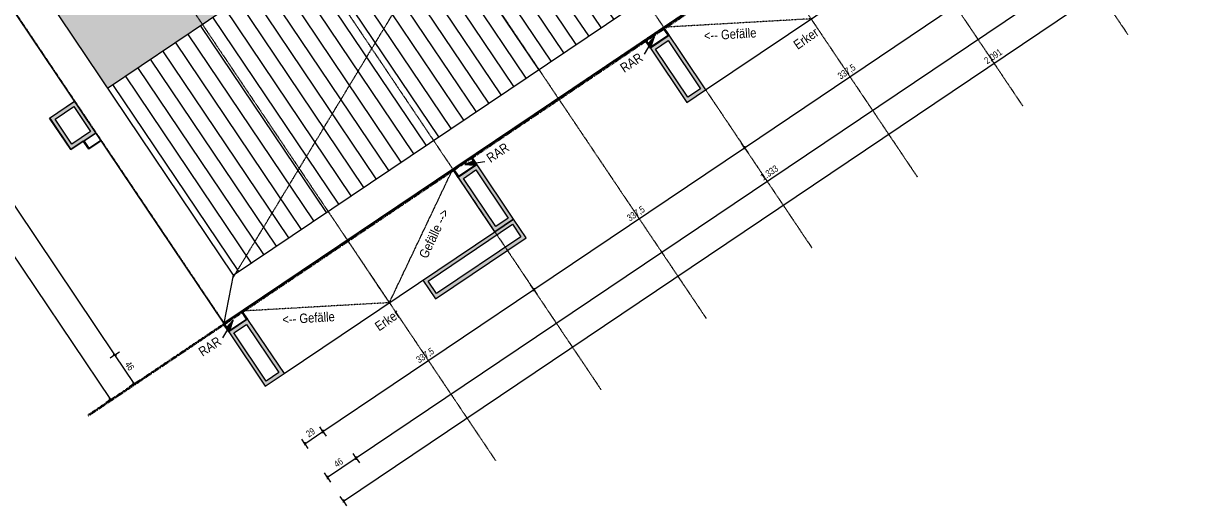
# Model space of a CAD drawing. Header units: centimetres. Extents: x -4512 to 25286, y -2765 to 13485.
# Drawn here: x 18703 to 20246, y 7772 to 8412 of the extents above; entities that cross this region are included whole.
import ezdxf

# ---------------------------------------------------------------- set-up
doc = ezdxf.new("R2010")
doc.units = ezdxf.units.CM
for name, pattern in [('_Referenzebene_', [0.6, 0.4, -0.1, 0, -0.1]), ('DB_Strichpunkt', [0.28, 0.15, -0.065, 0, -0.065]), ('Grundgrenze', [0.9, 0.4, -0.1, 0.1, -0.1, 0.1, -0.1]), ('Verdeckt 0_5', [0.10584, 0.05292, -0.05292])]:
    doc.linetypes.add(name, pattern=pattern)
for name, color, linetype, lineweight in [('A-ANNO-DIMS', 7, 'Continuous', 5), ('A-ANNO-DIMS-50', 7, 'Continuous', 5), ('A-FLOR', 7, 'Continuous', 9), ('A-FLOR-PATT', 7, 'Continuous', 9), ('A-GENM', 7, 'Continuous', 9), ('A-WALL', 7, 'Continuous', 9), ('Q-SPCQ', 7, 'Continuous', 9), ('S-GRID', 7, 'Continuous', 5), ('Text', 7, 'Continuous', 5)]:
    doc.layers.add(name, color=color, linetype=linetype, lineweight=lineweight)
doc.layers.add('A-DETL', color=251, linetype='Continuous', lineweight=9, true_color=0x4f4f4f)
doc.layers.add('C-PROP-LINE', color=96, linetype='Grundgrenze', lineweight=25, true_color=0x008000)
doc.styles.add('Arial Unicode MS_3', font='ARIALUNI.ttf', dxfattribs={"width": 0.8, "height": 9})
doc.styles.add('Arial Unicode MS_4', font='ARIALUNI.ttf', dxfattribs={"width": 0.85, "height": 12.5})
doc.dimstyles.new('M_1_100', dxfattribs={"dimscale": 30.48, "dimtxt": 9.052604, "dimasz": 0.098425, "dimexe": 0.246063, "dimexo": 0.0625, "dimgap": 0.032808, "dimtad": 1, "dimdec": 1, "dimrnd": 0.5, "dimdsep": 46, "dimtxsty": 'Arial Unicode MS_3', "dimblk1": 'OBLIQUE', "dimblk2": 'OBLIQUE', "dimsah": 1, "dimcen": 0.09, "dimazin": 0, "dimtfac": 1, "dimtdec": 4, "dimtix": 1, "dimtmove": 0, "dimatfit": 3, "dimfxl": 0.246063, "dimfxlon": 1, "dimtvp": 1, "dimtolj": 1, "dimtzin": 0, "dimlwd": 13, "dimlwe": 13, "dimarcsym": 2})

# ---------------------------------------------------------------- blocks, each defined once
blk = doc.blocks.new('062_HNP_Attikaverblechung - 062_Attikaverblechung-14013506-DD - FOK AF 300')
at = {"layer": 'A-GENM', "lineweight": 5}
for p, q in [((0, 0), (1410.1, 0)), ((46, -46), (0, 0)), ((1364.1, -46), (1410.1, 0)), ((1364.1, -46), (46, -46))]:
    blk.add_line(p, q, dxfattribs=at)
blk = doc.blocks.new('062_HNP_Attikaverblechung - 062_Attikaverblechung-14013507-DD - FOK AF 300')
at = {"layer": 'A-GENM', "lineweight": 5}
for p, q in [((0, 0), (2091, 0)), ((2045, -46), (2091, 0)), ((2045, -46), (46, -46))]:
    blk.add_line(p, q, dxfattribs=at)
blk = doc.blocks.new('HNP_Pflanztog - Planztrog mit Boden-V29-DD - FOK AF 300')
at = {"layer": 'Q-SPCQ', "true_color": 0xcbcbcb}
h = blk.add_hatch(color=9, dxfattribs=at)
h.paths.add_polyline_path([(30, 0), (30, 145), (0, 145), (0, 0), (21.6, 0)])
h.paths.add_polyline_path([(25, 5), (5, 5), (5, 140), (25, 140), (25, 18.2)])
at = {"layer": 'Q-SPCQ', "lineweight": 5}
for p, q in [((0, 145), (0, 115)), ((30, 145), (0, 145)), ((5, 5), (5, 140)), ((5, 140), (25, 140)), ((25, 140), (25, 5)), ((30, 0), (30, 145)), ((0, 0), (30, 0)), ((25, 5), (5, 5))]:
    blk.add_line(p, q, dxfattribs=at)
blk = doc.blocks.new('HNP_Pflanztog - Planztrog mit Boden-V30-DD - FOK AF 300')
at = {"layer": 'Q-SPCQ', "true_color": 0xcbcbcb}
h = blk.add_hatch(color=9, dxfattribs=at)
h.paths.add_polyline_path([(0, 0), (30, 0), (30, 87), (0, 87), (0, 0)])
h.paths.add_polyline_path([(5, 5), (5, 82), (25, 82), (25, 5), (9.8, 5)])
at = {"layer": 'Q-SPCQ', "lineweight": 5}
for p, q in [((5, 5), (5, 82)), ((5, 82), (25, 82)), ((25, 82), (25, 5)), ((30, 0), (30, 87)), ((0, 0), (30, 0)), ((25, 5), (5, 5))]:
    blk.add_line(p, q, dxfattribs=at)
blk = doc.blocks.new('HNP_Pflanztog - Planztrog mit Boden-V31-DD - FOK AF 300')
at = {"layer": 'Q-SPCQ', "true_color": 0xcbcbcb}
h = blk.add_hatch(color=9, dxfattribs=at)
h.paths.add_polyline_path([(0, 0), (30, 0), (30, 87), (0, 87), (0, 8.4)])
h.paths.add_polyline_path([(5, 5), (5, 82), (25, 82), (25, 5), (22.6, 5)])
at = {"layer": 'Q-SPCQ', "lineweight": 5}
for p, q in [((0, 87), (0, 0)), ((5, 5), (5, 82)), ((5, 82), (25, 82)), ((25, 82), (25, 5)), ((0, 0), (30, 0)), ((25, 5), (5, 5))]:
    blk.add_line(p, q, dxfattribs=at)
blk = doc.blocks.new('HNP_Pflanztog - Planztrog mit Boden-V34-DD - FOK AF 300')
at = {"layer": 'Q-SPCQ', "true_color": 0xcbcbcb}
h = blk.add_hatch(color=9, dxfattribs=at)
h.paths.add_polyline_path([(0, 0), (30, 0), (30, 87), (0, 87), (0, 8.2)])
h.paths.add_polyline_path([(5, 5), (5, 82), (25, 82), (25, 5), (19.9, 5)])
at = {"layer": 'Q-SPCQ', "lineweight": 5}
for p, q in [((0, 87), (0, 0)), ((5, 5), (5, 82)), ((5, 82), (25, 82)), ((25, 82), (25, 5)), ((0, 0), (30, 0)), ((25, 5), (5, 5))]:
    blk.add_line(p, q, dxfattribs=at)
blk = doc.blocks.new('HNP_Pflanztog - Planztrog mit Boden-19693839-DD - FOK AF 300')
at = {"layer": 'Q-SPCQ', "true_color": 0xcbcbcb}
h = blk.add_hatch(color=9, dxfattribs=at)
h.paths.add_polyline_path([(0, 0), (39.8, 0), (39.8, 50), (0, 50), (0, 8.4)])
h.paths.add_polyline_path([(5, 5), (5, 45), (35, 45), (35, 5), (9.7, 5)])
at = {"layer": 'Q-SPCQ', "lineweight": 5}
for p, q in [((0, 50), (0, 0)), ((39.8, 50), (0, 50)), ((5, 5), (5, 45)), ((5, 45), (35, 45)), ((35, 45), (35, 5)), ((0, 0), (19.8, 0)), ((35, 5), (5, 5))]:
    blk.add_line(p, q, dxfattribs=at)
blk = doc.blocks.new('Family - ___-3356438-DD - FOK AF 300')
at = {"layer": 'C-PROP-LINE', "color": 1, "true_color": 0xff0000}
blk.add_line((32112.8, 7891.9), (33995.7, 9156.3), dxfattribs=at)
blk = doc.blocks.new('Family - ___-4252337-DD - FOK AF 300')
at = {"layer": 'C-PROP-LINE', "color": 5, "lineweight": 35, "true_color": 0x0000ff}
blk.add_line((32112.8, 7891.9), (33995.7, 9156.3), dxfattribs=at)
blk = doc.blocks.new('Family - ___-5162724-DD - FOK AF 300')
at = {"layer": 'C-PROP-LINE', "linetype": '_Referenzebene_'}
for p, q in [((31505.6, 9183.9), (32292.6, 8013.9)), ((32292.6, 8013.9), (34027.7, 9181))]:
    blk.add_line(p, q, dxfattribs=at)
blk = doc.blocks.new('DIMBLOCK15-DD - FOK AF 300')
at = {"layer": 'A-ANNO-DIMS-50', "lineweight": 13}
for p, q in [((20863, 8945), (20858.8, 8951.3)), ((19128, 7778), (20863, 8945)), ((20863, 8945), (20862.6, 8943)), ((20863, 8945), (20863.4, 8947.1)), ((20863, 8945), (20867.2, 8938.8)), ((19128, 7778), (19123.8, 7784.2)), ((19128, 7778), (19127.6, 7775.9)), ((19128, 7778), (19128.4, 7780)), ((19128, 7778), (19132.2, 7771.7))]:
    blk.add_line(p, q, dxfattribs=at)
at = {"layer": 'A-ANNO-DIMS-50', "color": 0, "lineweight": 13, "insert": (19978.1, 8365.1), "char_height": 9, "width": 29.773, "attachment_point": 1, "rotation": 33.9274, "line_spacing_factor": 1.117605, "style": 'Arial Unicode MS_3'}
blk.add_mtext('2.091', dxfattribs=at)
blk = doc.blocks.new('_Oblique')
at = {"color": 0, "linetype": 'ByBlock', "lineweight": -2}
blk.add_line((-0.5, -0.5), (0.5, 0.5), dxfattribs=at)
blk = doc.blocks.new('DIMBLOCK28-DD - FOK AF 300')
at = {"layer": 'A-ANNO-DIMS-50', "lineweight": 13}
for p, q in [((18031.6, 9082.5), (18025.4, 9078.4)), ((18031.6, 9082.5), (18029.6, 9082.9)), ((18031.6, 9082.5), (18037.9, 9086.7)), ((18031.6, 9082.5), (18818.6, 7912.6)), ((18031.6, 9082.5), (18033.7, 9082.1)), ((18818.6, 7912.6), (18824.9, 7916.8)), ((18818.6, 7912.6), (18812.4, 7908.4)), ((18818.6, 7912.6), (18816.5, 7913)), ((18818.6, 7912.6), (18820.7, 7912.2))]:
    blk.add_line(p, q, dxfattribs=at)
at = {"layer": 'A-ANNO-DIMS-50', "color": 0, "lineweight": 13, "insert": (18428.7, 8514.9), "char_height": 9, "width": 29.773, "attachment_point": 1, "rotation": 303.9273, "line_spacing_factor": 1.117605, "style": 'Arial Unicode MS_3'}
blk.add_mtext('1.410', dxfattribs=at)
blk = doc.blocks.new('DIMBLOCK46-DD - FOK AF 300')
at = {"layer": 'A-ANNO-DIMS-50', "lineweight": 13}
for p, q in [((18824.5, 7972), (18818.2, 7967.8)), ((18824.5, 7972), (18822.4, 7972.4)), ((18824.5, 7972), (18830.7, 7976.1)), ((18850.1, 7933.8), (18824.5, 7972)), ((18824.5, 7972), (18826.5, 7971.5)), ((18850.1, 7933.8), (18843.9, 7929.6)), ((18850.1, 7933.8), (18848, 7934.2)), ((18850.1, 7933.8), (18856.3, 7938)), ((18850.1, 7933.8), (18852.2, 7933.4))]:
    blk.add_line(p, q, dxfattribs=at)
at = {"layer": 'A-ANNO-DIMS-50', "color": 0, "lineweight": 13, "insert": (18844.7, 7964.5), "char_height": 9, "width": 13.277, "attachment_point": 1, "rotation": 303.9274, "line_spacing_factor": 1.117605, "style": 'Arial Unicode MS_3'}
blk.add_mtext('46', dxfattribs=at)
blk = doc.blocks.new('DIMBLOCK47-DD - FOK AF 300')
at = {"layer": 'A-ANNO-DIMS-50', "lineweight": 13}
for p, q in [((18409.8, 8588.5), (18403.5, 8584.3)), ((18409.8, 8588.5), (18407.7, 8588.9)), ((18409.8, 8588.5), (18416, 8592.6)), ((18824.5, 7972), (18409.8, 8588.5)), ((18409.8, 8588.5), (18411.8, 8588)), ((18824.5, 7972), (18818.2, 7967.8)), ((18824.5, 7972), (18822.4, 7972.4)), ((18824.5, 7972), (18830.7, 7976.1)), ((18824.5, 7972), (18826.5, 7971.5))]:
    blk.add_line(p, q, dxfattribs=at)
at = {"layer": 'A-ANNO-DIMS-50', "color": 0, "lineweight": 13, "insert": (18623, 8294.2), "char_height": 9, "width": 19.916, "attachment_point": 1, "rotation": 303.9274, "line_spacing_factor": 1.117605, "style": 'Arial Unicode MS_3'}
blk.add_mtext('743', dxfattribs=at)
blk = doc.blocks.new('DIMBLOCK49-DD - FOK AF 300')
at = {"layer": 'A-ANNO-DIMS-50', "lineweight": 13}
for p, q in [((20251.1, 8578.9), (19145.1, 7834.9)), ((20251.1, 8578.9), (20246.9, 8585.2)), ((20251.1, 8578.9), (20250.7, 8576.9)), ((20251.1, 8578.9), (20251.5, 8581)), ((20251.1, 8578.9), (20255.3, 8572.7)), ((19145.1, 7834.9), (19140.9, 7841.2)), ((19145.1, 7834.9), (19144.7, 7832.9)), ((19145.1, 7834.9), (19145.5, 7837)), ((19145.1, 7834.9), (19149.3, 7828.7))]:
    blk.add_line(p, q, dxfattribs=at)
at = {"layer": 'A-ANNO-DIMS-50', "color": 0, "lineweight": 13, "insert": (19680.7, 8210.5), "char_height": 9, "width": 29.773, "attachment_point": 1, "rotation": 33.9274, "line_spacing_factor": 1.117605, "style": 'Arial Unicode MS_3'}
blk.add_mtext('1.333', dxfattribs=at)
blk = doc.blocks.new('DIMBLOCK50-DD - FOK AF 300')
at = {"layer": 'A-ANNO-DIMS-50', "lineweight": 13}
for p, q in [((19145.1, 7834.9), (19140.9, 7841.2)), ((19145.1, 7834.9), (19106.9, 7809.3)), ((19145.1, 7834.9), (19144.7, 7832.9)), ((19145.1, 7834.9), (19145.5, 7837)), ((19145.1, 7834.9), (19149.3, 7828.7)), ((19106.9, 7809.3), (19102.7, 7815.5)), ((19106.9, 7809.3), (19106.5, 7807.2)), ((19106.9, 7809.3), (19107.3, 7811.4)), ((19106.9, 7809.3), (19111.1, 7803))]:
    blk.add_line(p, q, dxfattribs=at)
at = {"layer": 'A-ANNO-DIMS-50', "color": 0, "lineweight": 13, "insert": (19114.3, 7829.5), "char_height": 9, "width": 13.277, "attachment_point": 1, "rotation": 33.9274, "line_spacing_factor": 1.117605, "style": 'Arial Unicode MS_3'}
blk.add_mtext('46', dxfattribs=at)
blk = doc.blocks.new('DIMBLOCK87-DD - FOK AF 300')
at = {"layer": 'A-ANNO-DIMS-50', "lineweight": 13}
for p, q in [((19076.8, 7854.1), (19100.8, 7870.3)), ((19100.8, 7870.3), (19096.6, 7876.5)), ((19100.8, 7870.3), (19100.4, 7868.2)), ((19100.8, 7870.3), (19101.2, 7872.4)), ((19100.8, 7870.3), (19105, 7864)), ((19076.8, 7854.1), (19072.6, 7860.3)), ((19076.8, 7854.1), (19076.4, 7852)), ((19076.8, 7854.1), (19077.2, 7856.2)), ((19076.8, 7854.1), (19080.9, 7847.9))]:
    blk.add_line(p, q, dxfattribs=at)
at = {"layer": 'A-ANNO-DIMS-50', "color": 0, "lineweight": 13, "insert": (19077.1, 7869.6), "char_height": 9, "width": 13.277, "attachment_point": 1, "rotation": 33.9274, "line_spacing_factor": 1.117605, "style": 'Arial Unicode MS_3'}
blk.add_mtext('29', dxfattribs=at)
blk = doc.blocks.new('DIMBLOCK88-DD - FOK AF 300')
at = {"layer": 'A-ANNO-DIMS-50', "lineweight": 13}
for p, q in [((19100.8, 7870.3), (19380.9, 8058.6)), ((19380.9, 8058.6), (19376.7, 8064.9)), ((19380.9, 8058.6), (19380.5, 8056.6)), ((19380.9, 8058.6), (19381.3, 8060.7)), ((19380.9, 8058.6), (19385, 8052.4)), ((19100.8, 7870.3), (19096.6, 7876.5)), ((19100.8, 7870.3), (19100.4, 7868.2)), ((19100.8, 7870.3), (19101.2, 7872.4)), ((19100.8, 7870.3), (19105, 7864))]:
    blk.add_line(p, q, dxfattribs=at)
at = {"layer": 'A-ANNO-DIMS-50', "color": 0, "lineweight": 13, "insert": (19223.5, 7968.1), "char_height": 9, "width": 29.773, "attachment_point": 1, "rotation": 33.9274, "line_spacing_factor": 1.117605, "style": 'Arial Unicode MS_3'}
blk.add_mtext('337,5', dxfattribs=at)
blk = doc.blocks.new('DIMBLOCK89-DD - FOK AF 300')
at = {"layer": 'A-ANNO-DIMS-50', "lineweight": 13}
for p, q in [((19380.9, 8058.6), (19660.9, 8247)), ((19660.9, 8247), (19656.7, 8253.2)), ((19660.9, 8247), (19660.5, 8244.9)), ((19660.9, 8247), (19661.3, 8249.1)), ((19660.9, 8247), (19665.1, 8240.8)), ((19380.9, 8058.6), (19376.7, 8064.9)), ((19380.9, 8058.6), (19380.5, 8056.6)), ((19380.9, 8058.6), (19381.3, 8060.7)), ((19380.9, 8058.6), (19385, 8052.4))]:
    blk.add_line(p, q, dxfattribs=at)
at = {"layer": 'A-ANNO-DIMS-50', "color": 0, "lineweight": 13, "insert": (19503.5, 8156.4), "char_height": 9, "width": 29.773, "attachment_point": 1, "rotation": 33.9274, "line_spacing_factor": 1.117605, "style": 'Arial Unicode MS_3'}
blk.add_mtext('337,5', dxfattribs=at)
blk = doc.blocks.new('DIMBLOCK90-DD - FOK AF 300')
at = {"layer": 'A-ANNO-DIMS-50', "lineweight": 13}
for p, q in [((19940.9, 8435.4), (19936.8, 8441.6)), ((19660.9, 8247), (19940.9, 8435.4)), ((19940.9, 8435.4), (19940.5, 8433.3)), ((19940.9, 8435.4), (19941.3, 8437.5)), ((19940.9, 8435.4), (19945.1, 8429.2)), ((19660.9, 8247), (19656.7, 8253.2)), ((19660.9, 8247), (19660.5, 8244.9)), ((19660.9, 8247), (19661.3, 8249.1)), ((19660.9, 8247), (19665.1, 8240.8))]:
    blk.add_line(p, q, dxfattribs=at)
at = {"layer": 'A-ANNO-DIMS-50', "color": 0, "lineweight": 13, "insert": (19783.5, 8344.8), "char_height": 9, "width": 29.773, "attachment_point": 1, "rotation": 33.9274, "line_spacing_factor": 1.117605, "style": 'Arial Unicode MS_3'}
blk.add_mtext('337,5', dxfattribs=at)

msp = doc.modelspace()

# ---------------------------------------------------------------- hatches: boundary and pattern name
at = {"layer": 'A-FLOR-PATT', "lineweight": 5, "true_color": 0xeef1d8}
h = msp.add_hatch(color=254, dxfattribs=at)
h.paths.add_polyline_path([(18814.643, 8326.17), (19047.446, 8483.022), (18649.232, 9072.476), (18686.272, 9097.641), (18680.773, 9105.781), (19119.329, 9402.076), (19124.062, 9395.073), (19234.223, 9469.916), (19402.238, 9220.14), (19536.25, 9310.285), (19198.682, 9812.123), (18246.112, 9171.362), (18814.486, 8326.403)])
h.paths.add_polyline_path([(20242.081, 9286.176), (20473.46, 9441.732), (20376.71, 9585.558), (20331.486, 9555.153), (20292.425, 9613.225), (20337.642, 9643.642), (20275.322, 9736.281), (20043.389, 9580.267), (20242.08, 9286.176)])
at = {"layer": 'A-FLOR-PATT', "lineweight": 5, "true_color": 0x787878}
h = msp.add_hatch(dxfattribs=at)
h.set_pattern_fill('FP_6', color=8, style=0, pattern_type=2)
h.set_pattern_definition([(123.97, (19138.585, 8362.122), (-16.5866, -11.17517), [])])
h.paths.add_polyline_path([(18981.741, 8077.758), (20640.433, 9193.505), (20473.46, 9441.732), (20242.081, 9286.176), (20243.424, 9284.164), (19087.76, 8503.383), (19084.627, 8508.019), (19004.237, 8453.908), (18814.643, 8326.17), (18979.568, 8080.988)])
at = {"layer": 'Text'}
for points in [[(19541.464, 8394.67), (19532.724, 8385.314), (19537.497, 8382.496)], [(19289.12, 8224.929), (19301.891, 8224.015), (19301.08, 8229.498)], [(18981.385, 8017.927), (18972.645, 8008.57), (18977.418, 8005.753)]]:
    msp.add_hatch(color=256, dxfattribs=at).paths.add_polyline_path(points)

# ---------------------------------------------------------------- linework, layer by layer
at = {"layer": 'A-DETL', "color": 7, "linetype": 'Verdeckt 0_5', "lineweight": 5}
for p, q in [((18980.926, 8073.595), (19358.585, 8696.445)), ((19749.222, 8418.056), (19553.389, 8406.845)), ((19189.143, 8041.313), (19273.349, 8218.474)), ((19189.143, 8041.313), (19133.329, 8124.287)), ((19189.143, 8041.313), (18993.309, 8030.101))]:
    msp.add_line(p, q, dxfattribs=at)
at = {"layer": 'A-DETL', "color": 7, "lineweight": 5}
for p, q in [((19528.64, 8387.545), (19529.885, 8388.383)), ((19008.544, 8037.898), (19009.789, 8038.735))]:
    msp.add_line(p, q, dxfattribs=at)
at = {"layer": 'A-FLOR'}
for p, q in [((19609.203, 8323.87), (19889.242, 8512.242)), ((19553.389, 8406.845), (19609.203, 8323.87)), ((19329.163, 8135.499), (19273.349, 8218.474)), ((19049.123, 7947.126), (19329.163, 8135.499)), ((18993.309, 8030.101), (19049.123, 7947.126))]:
    msp.add_line(p, q, dxfattribs=at)
at = {"layer": 'A-FLOR', "color": 254, "lineweight": 5, "true_color": 0xcfcfcf}
msp.add_line((18814.643, 8326.17), (19047.446, 8483.021), dxfattribs=at)
at = {"layer": 'A-WALL'}
for p, q in [((18906.759, 8106.812), (18193.403, 9167.242)), ((19560.644, 8396.06), (19535.751, 8379.315)), ((19536.023, 8380.703), (19559.256, 8396.331)), ((19559.256, 8396.331), (19552.558, 8406.288)), ((19553.388, 8406.846), (19560.644, 8396.06)), ((19535.751, 8379.315), (19528.495, 8390.102)), ((19529.325, 8390.66), (19536.023, 8380.703)), ((18737.8, 8286.257), (18771.015, 8308.6)), ((18771.127, 8308.434), (18738.078, 8286.203)), ((18765.931, 8244.438), (18737.8, 8286.257)), ((18738.078, 8286.203), (18765.985, 8244.716)), ((18782.556, 8255.622), (18765.931, 8244.438)), ((18765.985, 8244.716), (18782.445, 8255.788)), ((18782.445, 8255.788), (18799.039, 8266.95)), ((18789.7, 8245.001), (18782.445, 8255.788)), ((18799.598, 8266.121), (18783.832, 8255.516)), ((18783.832, 8255.516), (18789.972, 8246.389)), ((18806.295, 8256.164), (18789.7, 8245.001)), ((18789.972, 8246.389), (18805.737, 8256.994)), ((19305.497, 8224.431), (19280.604, 8207.687)), ((19280.876, 8209.075), (19304.109, 8224.703)), ((19304.109, 8224.703), (19297.411, 8234.66)), ((19298.241, 8235.218), (19305.497, 8224.431)), ((19280.604, 8207.687), (19273.349, 8218.474)), ((19274.178, 8219.032), (19280.876, 8209.075)), ((18999.177, 8019.586), (18992.48, 8029.543)), ((18993.309, 8030.101), (19000.565, 8019.314)), ((18968.417, 8013.357), (18969.247, 8013.915)), ((18975.673, 8002.57), (18968.417, 8013.357)), ((18969.247, 8013.915), (18975.944, 8003.958)), ((19000.565, 8019.314), (18975.673, 8002.57)), ((18975.944, 8003.958), (18999.177, 8019.586))]:
    msp.add_line(p, q, dxfattribs=at)
at = {"layer": 'S-GRID', "color": 8, "linetype": 'DB_Strichpunkt', "true_color": 0x808080}
for p, q in [((19010.489, 10120.961), (20170.227, 8396.868)), ((18870.468, 10026.774), (20030.207, 8302.682)), ((18730.45, 9932.588), (19890.187, 8208.495)), ((18590.43, 9838.402), (19750.168, 8114.309)), ((18450.411, 9744.215), (19610.148, 8020.122)), ((18310.391, 9650.029), (19470.128, 7925.936)), ((18170.371, 9555.843), (19330.109, 7831.75))]:
    msp.add_line(p, q, dxfattribs=at)
at = {"layer": 'Text'}
for p, q in [((19541.464, 8394.67), (19527.695, 8371.342)), ((19541.464, 8394.67), (19532.724, 8385.314)), ((19537.497, 8382.496), (19541.464, 8394.67)), ((19532.724, 8385.314), (19537.497, 8382.496)), ((19301.08, 8229.498), (19289.12, 8224.929)), ((19289.12, 8224.929), (19315.917, 8228.889)), ((19289.12, 8224.929), (19301.891, 8224.015)), ((19301.891, 8224.015), (19301.08, 8229.498)), ((18981.385, 8017.927), (18967.616, 7994.599)), ((18981.385, 8017.927), (18972.645, 8008.57)), ((18972.645, 8008.57), (18977.418, 8005.753)), ((18977.418, 8005.753), (18981.385, 8017.927))]:
    msp.add_line(p, q, dxfattribs=at)

# ---------------------------------------------------------------- block references
at = {"layer": 'A-GENM'}
for name, p, rotation in [('062_HNP_Attikaverblechung - 062_Attikaverblechung-14013507-DD - FOK AF 300', (20704.28, 9181.012), 213.9273521159068), ('062_HNP_Attikaverblechung - 062_Attikaverblechung-14013506-DD - FOK AF 300', (18969.247, 8013.915), 123.9273517798051)]:
    msp.add_blockref(name, p, dxfattribs=dict(at, rotation=rotation))
at = {"layer": 'C-PROP-LINE', "color": 5, "lineweight": 35, "true_color": 0x0000ff}
msp.add_blockref('Family - ___-4252337-DD - FOK AF 300', (-13323.377, 0), dxfattribs=at)
at = {"layer": 'C-PROP-LINE', "linetype": '_Referenzebene_'}
msp.add_blockref('Family - ___-5162724-DD - FOK AF 300', (-13323.377, 0), dxfattribs=at)
at = {"layer": 'C-PROP-LINE', "color": 1, "true_color": 0xff0000}
msp.add_blockref('Family - ___-3356438-DD - FOK AF 300', (-13323.377, 0), dxfattribs=at)
at = {"layer": 'Q-SPCQ'}
for name, p, rotation in [('HNP_Pflanztog - Planztrog mit Boden-V34-DD - FOK AF 300', (19584.31, 8307.127), 33.92735211588789), ('HNP_Pflanztog - Planztrog mit Boden-19693839-DD - FOK AF 300', (18765.985, 8244.716), 33.92735211588861), ('HNP_Pflanztog - Planztrog mit Boden-V30-DD - FOK AF 300', (19329.163, 8135.499), 33.92735211588825), ('HNP_Pflanztog - Planztrog mit Boden-V29-DD - FOK AF 300', (19233.742, 8071.313), 303.9273521158906), ('HNP_Pflanztog - Planztrog mit Boden-V31-DD - FOK AF 300', (19024.231, 7930.382), 33.92735211588789)]:
    msp.add_blockref(name, p, dxfattribs=dict(at, rotation=rotation))

# ---------------------------------------------------------------- texts
at = {"layer": 'Text', "char_height": 12.5, "attachment_point": 1, "style": 'Arial Unicode MS_4'}
for s, insert, width, rotation in [('<-- Gefälle ', (19606.638, 8401.888), 84.83858, 3.35589), ('Erker', (19724.382, 8386.995), 43.27108, 34.767719), ('RAR', (19494.117, 8356.482), 37.81961, 33.671865), ('RAR', (19316.541, 8236.868), 37.81961, 34.18284), ('Gefälle -->', (19227.781, 8104.213), 84.83858, 64.498814), ('<-- Gefälle ', (19046.559, 8025.145), 84.83858, 3.35589), ('Erker', (19168.324, 8013.232), 43.27108, 34.767719), ('RAR', (18934.038, 7979.739), 37.81961, 33.671865)]:
    msp.add_mtext(s, dxfattribs=dict(at, insert=insert, width=width, rotation=rotation))

# ---------------------------------------------------------------- dimensions: what is measured, and where the dimension line sits
at = {"layer": 'A-ANNO-DIMS', "lineweight": 13}
for base, p1, p2, angle, override, picture, middle in [((18818.628, 7912.599), (18037.872, 9086.728), (18824.851, 7916.785), 303.927314, {"dimpost": '<>', "dimfxl": 1410.000447}, 'DIMBLOCK28-DD - FOK AF 300', (18429.784, 8500.695)), ((20863.004, 8945.048), (19123.786, 7784.175), (20858.818, 8951.271), 33.927352, {"dimpost": '<>', "dimfxl": 2091.040258}, 'DIMBLOCK15-DD - FOK AF 300', (19992.363, 8366.145)), ((18409.753, 8588.454), (18830.674, 7976.14), (18403.529, 8584.268), 303.927352, {"dimpost": '<>', "dimfxl": 743.149939}, 'DIMBLOCK47-DD - FOK AF 300', (18621.747, 8283.329)), ((19145.074, 7834.944), (20255.311, 8572.722), (19140.888, 7841.167), 33.927352, {"dimpost": '<>', "dimfxl": 1333.083486}, 'DIMBLOCK49-DD - FOK AF 300', (19694.975, 8211.59)), ((19940.939, 8435.387), (19656.715, 8253.238), (19936.753, 8441.61), 33.927352, {"dimpost": '<>', "dimfxl": 337.4992}, 'DIMBLOCK90-DD - FOK AF 300', (19797.795, 8345.846)), ((19660.901, 8247.015), (19376.675, 8064.865), (19656.715, 8253.238), 33.927352, {"dimpost": '<>', "dimfxl": 337.5}, 'DIMBLOCK89-DD - FOK AF 300', (19517.757, 8157.474)), ((19380.862, 8058.642), (19096.636, 7876.493), (19376.675, 8064.865), 33.927352, {"dimpost": '<>', "dimfxl": 337.5}, 'DIMBLOCK88-DD - FOK AF 300', (19237.717, 7969.101)), ((18824.451, 7971.954), (18856.348, 7937.972), (18830.674, 7976.14), 303.927352, {"dimpost": '<>', "dimfxl": 46}, 'DIMBLOCK46-DD - FOK AF 300', (18841.933, 7955.995)), ((19100.822, 7870.27), (19072.574, 7860.307), (19096.636, 7876.493), 33.927352, {"dimpost": '<>', "dimfxl": 28.999092}, 'DIMBLOCK87-DD - FOK AF 300', (19085.667, 7866.822)), ((19106.906, 7809.269), (19140.888, 7841.167), (19102.72, 7815.492), 33.927352, {"dimpost": '<>', "dimfxl": 45.999999}, 'DIMBLOCK50-DD - FOK AF 300', (19122.865, 7826.751))]:
    dim = msp.add_linear_dim(base=base, p1=p1, p2=p2, angle=angle, dimstyle='M_1_100', override=override, dxfattribs=at)
    dim.commit()
    dim.dimension.update_dxf_attribs({"geometry": picture, "text_midpoint": middle})

doc.saveas('drawing.dxf')
